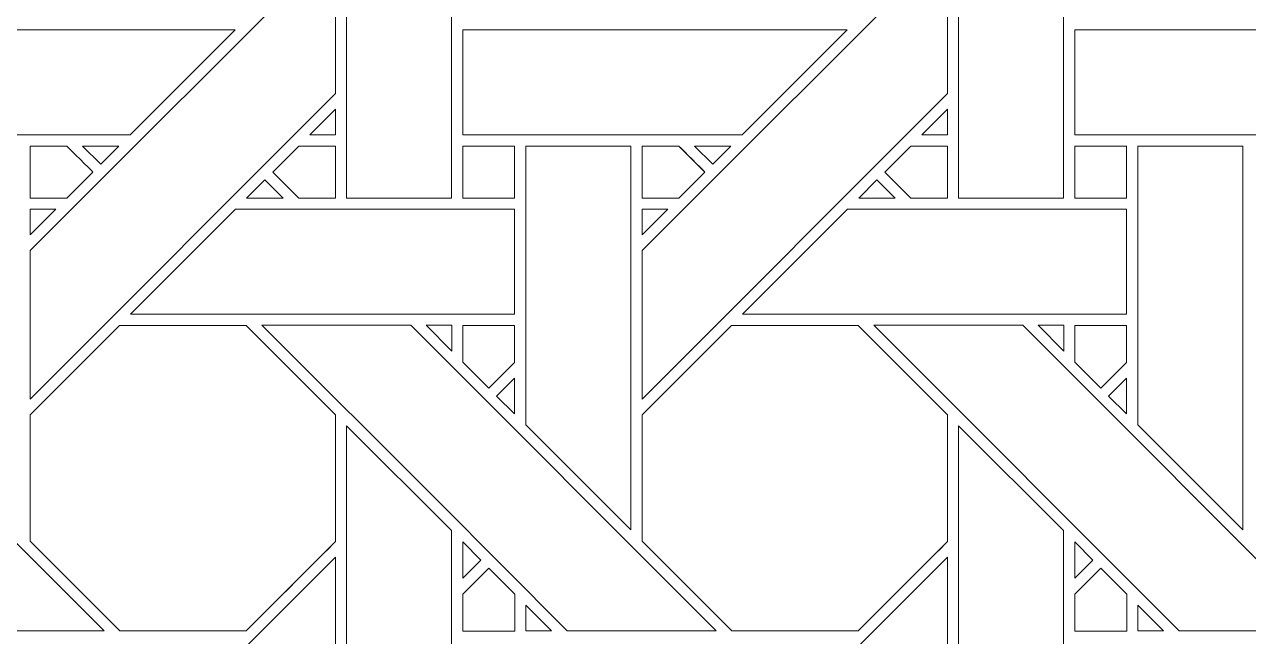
# Model space of a CAD drawing. Header units: inches. Extents: x 4.4 to 20.4, y 1.1 to 17.1.
# Drawn here: x 14.509 to 16.407, y 2.683 to 3.631 of the extents above; entities that cross this region are included whole.
import ezdxf

# ---------------------------------------------------------------- set-up
doc = ezdxf.new("R2010")
doc.units = ezdxf.units.IN
doc.header["$MEASUREMENT"] = 0
doc.layers.add('Design', color=7, linetype='Continuous', lineweight=0)

msp = doc.modelspace()

# ---------------------------------------------------------------- linework, layer by layer
at = {"layer": 'Design'}
for points, knots in [([(4.382854037814669, 17.09476386176223), (4.382854037814669, 17.09476386176223), (4.382854037814669, 1.094763861762152), (4.382854037814669, 1.094763861762152), (4.382854037814669, 1.094763861762152), (20.38285319010416, 1.094763861762152), (20.38285319010416, 1.094763861762152), (20.38285319010416, 1.094763861762152), (20.38285319010416, 17.09476386176223), (20.38285319010416, 17.09476386176223), (20.38285319010416, 17.09476386176223), (4.382854037814669, 17.09476386176223), (4.382854037814669, 17.09476386176223)], [0, 0, 0, 0, 1, 1, 1, 2, 2, 2, 3, 3, 3, 4, 4, 4, 4]), ([(19.37280883825166, 16.23880890138889), (19.37280883825166, 16.23880890138889), (5.23880895283777, 16.23880890138889), (5.23880895283777, 16.23880890138889), (5.23880895283777, 16.23880890138889), (5.23880895283777, 1.950718822135361), (5.23880895283777, 1.950718822135361), (5.23880895283777, 1.950718822135361), (19.52689827508111, 1.950718822135361), (19.52689827508111, 1.950718822135361), (19.52689827508111, 1.950718822135361), (19.52689827508111, 16.23880890138889), (19.52689827508111, 16.23880890138889), (19.52689827508111, 16.23880890138889), (19.37280883825166, 16.23880890138889), (19.37280883825166, 16.23880890138889)], [0, 0, 0, 0, 1, 1, 1, 2, 2, 2, 3, 3, 3, 4, 4, 4, 5, 5, 5, 5]), ([(15.1714172363282, 3.795718722873263), (15.1714172363282, 3.795718722873263), (15.1714172363282, 3.362042744954426), (15.1714172363282, 3.362042744954426), (15.1714172363282, 3.362042744954426), (15.0086500379775, 3.362042744954426), (15.0086500379775, 3.362042744954426), (15.0086500379775, 3.362042744954426), (15.0086500379775, 3.957873874240451), (15.0086500379775, 3.957873874240451), (15.0086500379775, 3.957873874240451), (15.1714172363282, 3.795718722873263), (15.1714172363282, 3.795718722873263)], [0, 0, 0, 0, 1, 1, 1, 2, 2, 2, 3, 3, 3, 4, 4, 4, 4]), ([(16.1201477050782, 3.795745849609375), (16.1201477050782, 3.795745849609375), (16.1201477050782, 3.362042744954426), (16.1201477050782, 3.362042744954426), (16.1201477050782, 3.362042744954426), (15.9573805067275, 3.362042744954426), (15.9573805067275, 3.362042744954426), (15.9573805067275, 3.362042744954426), (15.9573805067275, 3.957887437608506), (15.9573805067275, 3.957887437608506), (15.9573805067275, 3.957887437608506), (16.1201477050782, 3.795745849609375), (16.1201477050782, 3.795745849609375)], [0, 0, 0, 0, 1, 1, 1, 2, 2, 2, 3, 3, 3, 4, 4, 4, 4]), ([(14.51785617404514, 3.280720180935329), (14.51785617404514, 3.280720180935329), (14.99152628580737, 3.754322475857204), (14.99152628580737, 3.754322475857204), (14.99152628580737, 3.754322475857204), (14.99152628580737, 3.524280124240451), (14.99152628580737, 3.524280124240451), (14.99152628580737, 3.524280124240451), (14.51785617404514, 3.05062272813585), (14.51785617404514, 3.05062272813585), (14.51785617404514, 3.05062272813585), (14.51785617404514, 3.280720180935329), (14.51785617404514, 3.280720180935329)], [0, 0, 0, 0, 1, 1, 1, 2, 2, 2, 3, 3, 3, 4, 4, 4, 4]), ([(15.4665832519532, 3.280720180935329), (15.4665832519532, 3.280720180935329), (15.94025505913626, 3.754322475857204), (15.94025505913626, 3.754322475857204), (15.94025505913626, 3.754322475857204), (15.94025505913626, 3.524280124240451), (15.94025505913626, 3.524280124240451), (15.94025505913626, 3.524280124240451), (15.4665832519532, 3.05062272813585), (15.4665832519532, 3.05062272813585), (15.4665832519532, 3.05062272813585), (15.4665832519532, 3.280720180935329), (15.4665832519532, 3.280720180935329)], [0, 0, 0, 0, 1, 1, 1, 2, 2, 2, 3, 3, 3, 4, 4, 4, 4]), ([(14.24000379774305, 3.460095723470051), (14.24000379774305, 3.460095723470051), (14.24000379774305, 3.622795104980468), (14.24000379774305, 3.622795104980468), (14.24000379774305, 3.622795104980468), (14.83571370442708, 3.622795104980468), (14.83571370442708, 3.622795104980468), (14.83571370442708, 3.622795104980468), (14.6729736328125, 3.460095723470051), (14.6729736328125, 3.460095723470051), (14.6729736328125, 3.460095723470051), (14.24000379774305, 3.460095723470051), (14.24000379774305, 3.460095723470051)], [0, 0, 0, 0, 1, 1, 1, 2, 2, 2, 3, 3, 3, 4, 4, 4, 4]), ([(15.18873426649305, 3.460095723470051), (15.18873426649305, 3.460095723470051), (15.18873426649305, 3.622795104980468), (15.18873426649305, 3.622795104980468), (15.18873426649305, 3.622795104980468), (15.78442891438804, 3.622795104980468), (15.78442891438804, 3.622795104980468), (15.78442891438804, 3.622795104980468), (15.62170240614151, 3.460095723470051), (15.62170240614151, 3.460095723470051), (15.62170240614151, 3.460095723470051), (15.18873426649305, 3.460095723470051), (15.18873426649305, 3.460095723470051)], [0, 0, 0, 0, 1, 1, 1, 2, 2, 2, 3, 3, 3, 4, 4, 4, 4]), ([(16.13746303982207, 3.460095723470051), (16.13746303982207, 3.460095723470051), (16.13746303982207, 3.622795104980468), (16.13746303982207, 3.622795104980468), (16.13746303982207, 3.622795104980468), (16.73315768771709, 3.622795104980468), (16.73315768771709, 3.622795104980468), (16.73315768771709, 3.622795104980468), (16.57043117947056, 3.460095723470051), (16.57043117947056, 3.460095723470051), (16.57043117947056, 3.460095723470051), (16.13746303982207, 3.460095723470051), (16.13746303982207, 3.460095723470051)], [0, 0, 0, 0, 1, 1, 1, 2, 2, 2, 3, 3, 3, 4, 4, 4, 4]), ([(14.95174831814236, 3.460122850206162), (14.95174831814236, 3.460122850206162), (14.99152628580737, 3.499885559082031), (14.99152628580737, 3.499885559082031), (14.99152628580737, 3.499885559082031), (14.99152628580737, 3.460122850206162), (14.99152628580737, 3.460122850206162), (14.99152628580737, 3.460122850206162), (14.95174831814236, 3.460122850206162), (14.95174831814236, 3.460122850206162)], [0, 0, 0, 0, 1, 1, 1, 2, 2, 2, 3, 3, 3, 3]), ([(15.90047878689236, 3.460122850206162), (15.90047878689236, 3.460122850206162), (15.94025505913626, 3.499885559082031), (15.94025505913626, 3.499885559082031), (15.94025505913626, 3.499885559082031), (15.94025505913626, 3.460122850206162), (15.94025505913626, 3.460122850206162), (15.94025505913626, 3.460122850206162), (15.90047878689236, 3.460122850206162), (15.90047878689236, 3.460122850206162)], [0, 0, 0, 0, 1, 1, 1, 2, 2, 2, 3, 3, 3, 3]), ([(14.5749223497179, 3.442786322699652), (14.58006117079, 3.437674628363715), (14.61083984375, 3.406855265299479), (14.61526319715709, 3.402431064181857), (14.61526319715709, 3.402431064181857), (14.57483757866751, 3.362011379665798), (14.57483757866751, 3.362011379665798), (14.57483757866751, 3.362011379665798), (14.51786465115015, 3.362011379665798), (14.51786465115015, 3.362011379665798), (14.51786465115015, 3.362011379665798), (14.51786465115015, 3.442786322699652), (14.51786465115015, 3.442786322699652), (14.51786465115015, 3.442786322699652), (14.5749223497179, 3.442786322699652), (14.5749223497179, 3.442786322699652)], [0, 0, 0, 0, 1, 1, 1, 2, 2, 2, 3, 3, 3, 4, 4, 4, 5, 5, 5, 5]), ([(14.51786465115015, 3.362011379665798), (14.51786465115015, 3.362011379665798), (14.51786465115015, 3.442786322699652), (14.51786465115015, 3.442786322699652), (14.51786465115015, 3.442786322699652), (14.5749223497179, 3.442786322699652), (14.5749223497179, 3.442786322699652), (14.58005269368487, 3.437681410047742), (14.61082458496096, 3.406868828667534), (14.61526319715709, 3.402431064181857), (14.61526319715709, 3.402431064181857), (14.57483757866751, 3.362011379665798), (14.57483757866751, 3.362011379665798), (14.57483757866751, 3.362011379665798), (14.51786465115015, 3.362011379665798), (14.51786465115015, 3.362011379665798)], [0, 0, 0, 0, 1, 1, 1, 2, 2, 2, 3, 3, 3, 4, 4, 4, 5, 5, 5, 5]), ([(14.5992736816407, 3.44283464219835), (14.5992736816407, 3.44283464219835), (14.65575154622403, 3.44283464219835), (14.65575154622403, 3.44283464219835), (14.65575154622403, 3.44283464219835), (14.62745157877612, 3.414642333984375), (14.62745157877612, 3.414642333984375), (14.62745157877612, 3.414642333984375), (14.5992736816407, 3.44283464219835), (14.5992736816407, 3.44283464219835)], [0, 0, 0, 0, 1, 1, 1, 2, 2, 2, 3, 3, 3, 3]), ([(14.9344295925564, 3.361997816297742), (14.9344295925564, 3.361997816297742), (14.89406670464417, 3.402383592393662), (14.89406670464417, 3.402383592393662), (14.89406670464417, 3.402383592393662), (14.93449740939667, 3.442803276909721), (14.93449740939667, 3.442803276909721), (14.93449740939667, 3.442803276909721), (14.99153815375431, 3.442803276909721), (14.99153815375431, 3.442803276909721), (14.99153815375431, 3.442803276909721), (14.99153815375431, 3.361997816297742), (14.99153815375431, 3.361997816297742), (14.99153815375431, 3.361997816297742), (14.9344295925564, 3.361997816297742), (14.9344295925564, 3.361997816297742)], [0, 0, 0, 0, 1, 1, 1, 2, 2, 2, 3, 3, 3, 4, 4, 4, 5, 5, 5, 5]), ([(14.89406670464417, 3.402383592393662), (14.89406670464417, 3.402383592393662), (14.93449740939667, 3.442803276909721), (14.93449740939667, 3.442803276909721), (14.93449740939667, 3.442803276909721), (14.99153815375431, 3.442803276909721), (14.99153815375431, 3.442803276909721), (14.99153815375431, 3.442803276909721), (14.99153815375431, 3.361997816297742), (14.99153815375431, 3.361997816297742), (14.99153815375431, 3.361997816297742), (14.9344295925564, 3.361997816297742), (14.9344295925564, 3.361997816297742), (14.9344295925564, 3.361997816297742), (14.89406670464417, 3.402383592393662), (14.89406670464417, 3.402383592393662)], [0, 0, 0, 0, 1, 1, 1, 2, 2, 2, 3, 3, 3, 4, 4, 4, 5, 5, 5, 5]), ([(15.18874274359806, 3.442786322699652), (15.18874274359806, 3.442786322699652), (15.26899041069876, 3.442786322699652), (15.26899041069876, 3.442786322699652), (15.26899041069876, 3.442786322699652), (15.26899041069876, 3.361997816297742), (15.26899041069876, 3.361997816297742), (15.26899041069876, 3.361997816297742), (15.18874274359806, 3.361997816297742), (15.18874274359806, 3.361997816297742), (15.18874274359806, 3.361997816297742), (15.18874274359806, 3.442786322699652), (15.18874274359806, 3.442786322699652)], [0, 0, 0, 0, 1, 1, 1, 2, 2, 2, 3, 3, 3, 4, 4, 4, 4]), ([(15.18874274359806, 3.361997816297742), (15.18874274359806, 3.361997816297742), (15.18874274359806, 3.442786322699652), (15.18874274359806, 3.442786322699652), (15.18874274359806, 3.442786322699652), (15.26899041069876, 3.442786322699652), (15.26899041069876, 3.442786322699652), (15.26899041069876, 3.442786322699652), (15.26899041069876, 3.361997816297742), (15.26899041069876, 3.361997816297742), (15.26899041069876, 3.361997816297742), (15.18874274359806, 3.361997816297742), (15.18874274359806, 3.361997816297742)], [0, 0, 0, 0, 1, 1, 1, 2, 2, 2, 3, 3, 3, 4, 4, 4, 4]), ([(15.44943237304695, 3.44283464219835), (15.44943237304695, 3.44283464219835), (15.44943237304695, 2.847711351182725), (15.44943237304695, 2.847711351182725), (15.44943237304695, 2.847711351182725), (15.28651428222653, 3.010628594292534), (15.28651428222653, 3.010628594292534), (15.28651428222653, 3.010628594292534), (15.28651428222653, 3.44283464219835), (15.28651428222653, 3.44283464219835), (15.28651428222653, 3.44283464219835), (15.44943237304695, 3.44283464219835), (15.44943237304695, 3.44283464219835)], [0, 0, 0, 0, 1, 1, 1, 2, 2, 2, 3, 3, 3, 4, 4, 4, 4]), ([(15.52365790473098, 3.442786322699652), (15.52879842122403, 3.437674628363715), (15.55957709418402, 3.406862046983506), (15.56399875217014, 3.402437845865885), (15.56399875217014, 3.402437845865885), (15.52357313368055, 3.362011379665798), (15.52357313368055, 3.362011379665798), (15.52357313368055, 3.362011379665798), (15.46660020616319, 3.362011379665798), (15.46660020616319, 3.362011379665798), (15.46660020616319, 3.362011379665798), (15.46660020616319, 3.442786322699652), (15.46660020616319, 3.442786322699652), (15.46660020616319, 3.442786322699652), (15.52365790473098, 3.442786322699652), (15.52365790473098, 3.442786322699652)], [0, 0, 0, 0, 1, 1, 1, 2, 2, 2, 3, 3, 3, 4, 4, 4, 5, 5, 5, 5]), ([(15.46660020616319, 3.362011379665798), (15.46660020616319, 3.362011379665798), (15.46660020616319, 3.442786322699652), (15.46660020616319, 3.442786322699652), (15.46660020616319, 3.442786322699652), (15.52365790473098, 3.442786322699652), (15.52365790473098, 3.442786322699652), (15.52923923068584, 3.437232123480902), (15.56399875217014, 3.402437845865885), (15.56399875217014, 3.402437845865885), (15.56399875217014, 3.402437845865885), (15.52357313368055, 3.362011379665798), (15.52357313368055, 3.362011379665798), (15.52357313368055, 3.362011379665798), (15.46660020616319, 3.362011379665798), (15.46660020616319, 3.362011379665798)], [0, 0, 0, 0, 1, 1, 1, 2, 2, 2, 3, 3, 3, 4, 4, 4, 5, 5, 5, 5]), ([(15.54800245496959, 3.44283464219835), (15.54800245496959, 3.44283464219835), (15.60446845160598, 3.44283464219835), (15.60446845160598, 3.44283464219835), (15.60446845160598, 3.44283464219835), (15.57618204752612, 3.414642333984375), (15.57618204752612, 3.414642333984375), (15.57618204752612, 3.414642333984375), (15.54800245496959, 3.44283464219835), (15.54800245496959, 3.44283464219835)], [0, 0, 0, 0, 1, 1, 1, 2, 2, 2, 3, 3, 3, 3]), ([(15.88315836588541, 3.361997816297742), (15.88315836588541, 3.361997816297742), (15.8428039550782, 3.402376810709635), (15.8428039550782, 3.402376810709635), (15.8428039550782, 3.402376810709635), (15.88323296440972, 3.442803276909721), (15.88323296440972, 3.442803276909721), (15.88323296440972, 3.442803276909721), (15.94027370876736, 3.442803276909721), (15.94027370876736, 3.442803276909721), (15.94027370876736, 3.442803276909721), (15.94027370876736, 3.361997816297742), (15.94027370876736, 3.361997816297742), (15.94027370876736, 3.361997816297742), (15.88315836588541, 3.361997816297742), (15.88315836588541, 3.361997816297742)], [0, 0, 0, 0, 1, 1, 1, 2, 2, 2, 3, 3, 3, 4, 4, 4, 5, 5, 5, 5]), ([(15.8428039550782, 3.402376810709635), (15.8428039550782, 3.402376810709635), (15.88323296440972, 3.442803276909721), (15.88323296440972, 3.442803276909721), (15.88323296440972, 3.442803276909721), (15.94027370876736, 3.442803276909721), (15.94027370876736, 3.442803276909721), (15.94027370876736, 3.442803276909721), (15.94027370876736, 3.361997816297742), (15.94027370876736, 3.361997816297742), (15.94027370876736, 3.361997816297742), (15.88315836588541, 3.361997816297742), (15.88315836588541, 3.361997816297742), (15.88315836588541, 3.361997816297742), (15.8428039550782, 3.402376810709635), (15.8428039550782, 3.402376810709635)], [0, 0, 0, 0, 1, 1, 1, 2, 2, 2, 3, 3, 3, 4, 4, 4, 5, 5, 5, 5]), ([(16.13747829861111, 3.442786322699652), (16.13747829861111, 3.442786322699652), (16.21771918402778, 3.442786322699652), (16.21771918402778, 3.442786322699652), (16.21771918402778, 3.442786322699652), (16.21771918402778, 3.361997816297742), (16.21771918402778, 3.361997816297742), (16.21771918402778, 3.361997816297742), (16.13747829861111, 3.361997816297742), (16.13747829861111, 3.361997816297742), (16.13747829861111, 3.361997816297742), (16.13747829861111, 3.442786322699652), (16.13747829861111, 3.442786322699652)], [0, 0, 0, 0, 1, 1, 1, 2, 2, 2, 3, 3, 3, 4, 4, 4, 4]), ([(16.13747829861111, 3.361997816297742), (16.13747829861111, 3.361997816297742), (16.13747829861111, 3.442786322699652), (16.13747829861111, 3.442786322699652), (16.13747829861111, 3.442786322699652), (16.21771918402778, 3.442786322699652), (16.21771918402778, 3.442786322699652), (16.21771918402778, 3.442786322699652), (16.21771918402778, 3.361997816297742), (16.21771918402778, 3.361997816297742), (16.21771918402778, 3.361997816297742), (16.13747829861111, 3.361997816297742), (16.13747829861111, 3.361997816297742)], [0, 0, 0, 0, 1, 1, 1, 2, 2, 2, 3, 3, 3, 4, 4, 4, 4]), ([(16.39816114637584, 3.44283464219835), (16.39816114637584, 3.44283464219835), (16.39816114637584, 2.847711351182725), (16.39816114637584, 2.847711351182725), (16.39816114637584, 2.847711351182725), (16.23524305555555, 3.010628594292534), (16.23524305555555, 3.010628594292534), (16.23524305555555, 3.010628594292534), (16.23524305555555, 3.44283464219835), (16.23524305555555, 3.44283464219835), (16.23524305555555, 3.44283464219835), (16.39816114637584, 3.44283464219835), (16.39816114637584, 3.44283464219835)], [0, 0, 0, 0, 1, 1, 1, 2, 2, 2, 3, 3, 3, 4, 4, 4, 4]), ([(14.91017659505208, 3.362042744954426), (14.91017659505208, 3.362042744954426), (14.85368177625875, 3.362042744954426), (14.85368177625875, 3.362042744954426), (14.85368177625875, 3.362042744954426), (14.88194274902346, 3.39030287000868), (14.88194274902346, 3.39030287000868), (14.88194274902346, 3.39030287000868), (14.91017659505208, 3.362042744954426), (14.91017659505208, 3.362042744954426)], [0, 0, 0, 0, 1, 1, 1, 2, 2, 2, 3, 3, 3, 3]), ([(15.85890367296014, 3.362042744954426), (15.85890367296014, 3.362042744954426), (15.80241224500875, 3.362042744954426), (15.80241224500875, 3.362042744954426), (15.80241224500875, 3.362042744954426), (15.8306715223525, 3.39030287000868), (15.8306715223525, 3.39030287000868), (15.8306715223525, 3.39030287000868), (15.85890367296014, 3.362042744954426), (15.85890367296014, 3.362042744954426)], [0, 0, 0, 0, 1, 1, 1, 2, 2, 2, 3, 3, 3, 3]), ([(14.55768669976126, 3.344918145073784), (14.55768669976126, 3.344918145073784), (14.51785617404514, 3.305086771647135), (14.51785617404514, 3.305086771647135), (14.51785617404514, 3.305086771647135), (14.51785617404514, 3.344918145073784), (14.51785617404514, 3.344918145073784), (14.51785617404514, 3.344918145073784), (14.55768669976126, 3.344918145073784), (14.55768669976126, 3.344918145073784)], [0, 0, 0, 0, 1, 1, 1, 2, 2, 2, 3, 3, 3, 3]), ([(14.67369418674042, 3.182108561197916), (14.67369418674042, 3.182108561197916), (14.83654446072056, 3.344904581705729), (14.83654446072056, 3.344904581705729), (14.83654446072056, 3.344904581705729), (15.26898193359375, 3.344904581705729), (15.26898193359375, 3.344904581705729), (15.26898193359375, 3.344904581705729), (15.26898193359375, 3.182108561197916), (15.26898193359375, 3.182108561197916), (15.26898193359375, 3.182108561197916), (14.67369418674042, 3.182108561197916), (14.67369418674042, 3.182108561197916)], [0, 0, 0, 0, 1, 1, 1, 2, 2, 2, 3, 3, 3, 4, 4, 4, 4]), ([(15.50641547309028, 3.344918145073784), (15.50641547309028, 3.344918145073784), (15.4665832519532, 3.305086771647135), (15.4665832519532, 3.305086771647135), (15.4665832519532, 3.305086771647135), (15.4665832519532, 3.344918145073784), (15.4665832519532, 3.344918145073784), (15.4665832519532, 3.344918145073784), (15.50641547309028, 3.344918145073784), (15.50641547309028, 3.344918145073784)], [0, 0, 0, 0, 1, 1, 1, 2, 2, 2, 3, 3, 3, 3]), ([(15.62242296006944, 3.182108561197916), (15.62242296006944, 3.182108561197916), (15.78527323404945, 3.344904581705729), (15.78527323404945, 3.344904581705729), (15.78527323404945, 3.344904581705729), (16.21769714355471, 3.344904581705729), (16.21769714355471, 3.344904581705729), (16.21769714355471, 3.344904581705729), (16.21769714355471, 3.182108561197916), (16.21769714355471, 3.182108561197916), (16.21769714355471, 3.182108561197916), (15.62242296006944, 3.182108561197916), (15.62242296006944, 3.182108561197916)], [0, 0, 0, 0, 1, 1, 1, 2, 2, 2, 3, 3, 3, 4, 4, 4, 4]), ([(14.20266469319666, 2.891244676378038), (14.20266469319666, 2.891244676378038), (13.92829979790584, 3.164970397949218), (13.92829979790584, 3.164970397949218), (13.92829979790584, 3.164970397949218), (14.15921274820958, 3.164970397949218), (14.15921274820958, 3.164970397949218), (14.15921274820958, 3.164970397949218), (14.63287014431431, 2.691313849555121), (14.63287014431431, 2.691313849555121), (14.63287014431431, 2.691313849555121), (14.40184699164499, 2.691313849555121), (14.40184699164499, 2.691313849555121), (14.40184699164499, 2.691313849555121), (14.20266469319666, 2.891244676378038), (14.20266469319666, 2.891244676378038)], [0, 0, 0, 0, 1, 1, 1, 2, 2, 2, 3, 3, 3, 4, 4, 4, 5, 5, 5, 5]), ([(14.51786465115015, 2.830524020724826), (14.51786465115015, 2.830524020724826), (14.51786465115015, 3.02618408203125), (14.51786465115015, 3.02618408203125), (14.51786465115015, 3.02618408203125), (14.6565687391493, 3.164908515082465), (14.6565687391493, 3.164908515082465), (14.6565687391493, 3.164908515082465), (14.85277303059903, 3.164908515082465), (14.85277303059903, 3.164908515082465), (14.85277303059903, 3.164908515082465), (14.99152459038626, 3.02618408203125), (14.99152459038626, 3.02618408203125), (14.99152459038626, 3.02618408203125), (14.99152459038626, 2.829969618055555), (14.99152459038626, 2.829969618055555), (14.97372606065541, 2.812034606933593), (14.86179606119791, 2.700294494628906), (14.8528137207032, 2.691282484266492), (14.8528137207032, 2.691282484266492), (14.65710957845054, 2.691282484266492), (14.65710957845054, 2.691282484266492), (14.65710957845054, 2.691282484266492), (14.51786465115015, 2.830524020724826), (14.51786465115015, 2.830524020724826)], [0, 0, 0, 0, 1, 1, 1, 2, 2, 2, 3, 3, 3, 4, 4, 4, 5, 5, 5, 6, 6, 6, 7, 7, 7, 8, 8, 8, 8]), ([(14.51786465115015, 2.830524020724826), (14.51786465115015, 2.830524020724826), (14.51786465115015, 3.02618408203125), (14.51786465115015, 3.02618408203125), (14.51786465115015, 3.02618408203125), (14.6565687391493, 3.164908515082465), (14.6565687391493, 3.164908515082465), (14.6565687391493, 3.164908515082465), (14.85277303059903, 3.164908515082465), (14.85277303059903, 3.164908515082465), (14.85277303059903, 3.164908515082465), (14.99152459038626, 3.02618408203125), (14.99152459038626, 3.02618408203125), (14.99152459038626, 3.02618408203125), (14.99152459038626, 2.829969618055555), (14.99152459038626, 2.829969618055555), (14.9736514621311, 2.811973571777343), (14.86174519856778, 2.70023939344618), (14.8528137207032, 2.691282484266492), (14.8528137207032, 2.691282484266492), (14.65710957845054, 2.691282484266492), (14.65710957845054, 2.691282484266492), (14.65710957845054, 2.691282484266492), (14.51786465115015, 2.830524020724826), (14.51786465115015, 2.830524020724826)], [0, 0, 0, 0, 1, 1, 1, 2, 2, 2, 3, 3, 3, 4, 4, 4, 5, 5, 5, 6, 6, 6, 7, 7, 7, 8, 8, 8, 8]), ([(15.15139431423611, 2.891244676378038), (15.15139431423611, 2.891244676378038), (14.8770277235243, 3.164970397949218), (14.8770277235243, 3.164970397949218), (14.8770277235243, 3.164970397949218), (15.10794236924916, 3.164970397949218), (15.10794236924916, 3.164970397949218), (15.10794236924916, 3.164970397949218), (15.58158535427515, 2.691313849555121), (15.58158535427515, 2.691313849555121), (15.58158535427515, 2.691313849555121), (15.35057576497403, 2.691313849555121), (15.35057576497403, 2.691313849555121), (15.35057576497403, 2.691313849555121), (15.15139431423611, 2.891244676378038), (15.15139431423611, 2.891244676378038)], [0, 0, 0, 0, 1, 1, 1, 2, 2, 2, 3, 3, 3, 4, 4, 4, 5, 5, 5, 5]), ([(15.17151387532554, 3.164956834581162), (15.17151387532554, 3.164956834581162), (15.17151387532554, 3.125125461154513), (15.17151387532554, 3.125125461154513), (15.17151387532554, 3.125125461154513), (15.132063123915, 3.164956834581162), (15.132063123915, 3.164956834581162), (15.132063123915, 3.164956834581162), (15.17151387532554, 3.164956834581162), (15.17151387532554, 3.164956834581162)], [0, 0, 0, 0, 1, 1, 1, 2, 2, 2, 3, 3, 3, 3]), ([(15.26899041069876, 3.16492207845052), (15.26899041069876, 3.16492207845052), (15.26899041069876, 3.107326083713107), (15.26899041069876, 3.107326083713107), (15.26899041069876, 3.107326083713107), (15.22905307345917, 3.067376030815971), (15.22905307345917, 3.067376030815971), (15.22905307345917, 3.067376030815971), (15.18872918023001, 3.107710944281683), (15.18872918023001, 3.107710944281683), (15.18872918023001, 3.107710944281683), (15.18872918023001, 3.16492207845052), (15.18872918023001, 3.16492207845052), (15.18872918023001, 3.16492207845052), (15.26899041069876, 3.16492207845052), (15.26899041069876, 3.16492207845052)], [0, 0, 0, 0, 1, 1, 1, 2, 2, 2, 3, 3, 3, 4, 4, 4, 5, 5, 5, 5]), ([(15.22905307345917, 3.067376030815971), (15.22905307345917, 3.067376030815971), (15.18872918023001, 3.107710944281683), (15.18872918023001, 3.107710944281683), (15.18872918023001, 3.107710944281683), (15.18872918023001, 3.16492207845052), (15.18872918023001, 3.16492207845052), (15.18872918023001, 3.16492207845052), (15.26899041069876, 3.16492207845052), (15.26899041069876, 3.16492207845052), (15.26899041069876, 3.16492207845052), (15.26899041069876, 3.107326083713107), (15.26899041069876, 3.107326083713107), (15.26899041069876, 3.107326083713107), (15.22905307345917, 3.067376030815971), (15.22905307345917, 3.067376030815971)], [0, 0, 0, 0, 1, 1, 1, 2, 2, 2, 3, 3, 3, 4, 4, 4, 5, 5, 5, 5]), ([(15.46660020616319, 2.830524020724826), (15.46660020616319, 2.830524020724826), (15.46660020616319, 3.02618408203125), (15.46660020616319, 3.02618408203125), (15.46660020616319, 3.02618408203125), (15.60530598958333, 3.164908515082465), (15.60530598958333, 3.164908515082465), (15.60530598958333, 3.164908515082465), (15.80151028103306, 3.164908515082465), (15.80151028103306, 3.164908515082465), (15.80151028103306, 3.164908515082465), (15.9402601453993, 3.02618408203125), (15.9402601453993, 3.02618408203125), (15.9402601453993, 3.02618408203125), (15.9402601453993, 2.829969618055555), (15.9402601453993, 2.829969618055555), (15.92246161566848, 2.812034606933593), (15.81053331163194, 2.700294494628906), (15.80155097113722, 2.691282484266492), (15.80155097113722, 2.691282484266492), (15.60583835177959, 2.691282484266492), (15.60583835177959, 2.691282484266492), (15.60583835177959, 2.691282484266492), (15.46660020616319, 2.830524020724826), (15.46660020616319, 2.830524020724826)], [0, 0, 0, 0, 1, 1, 1, 2, 2, 2, 3, 3, 3, 4, 4, 4, 5, 5, 5, 6, 6, 6, 7, 7, 7, 8, 8, 8, 8]), ([(15.46660020616319, 2.830524020724826), (15.46660020616319, 2.830524020724826), (15.46660020616319, 3.02618408203125), (15.46660020616319, 3.02618408203125), (15.46660020616319, 3.02618408203125), (15.60530598958333, 3.164908515082465), (15.60530598958333, 3.164908515082465), (15.60530598958333, 3.164908515082465), (15.80151028103306, 3.164908515082465), (15.80151028103306, 3.164908515082465), (15.80151028103306, 3.164908515082465), (15.9402601453993, 3.02618408203125), (15.9402601453993, 3.02618408203125), (15.9402601453993, 3.02618408203125), (15.9402601453993, 2.829969618055555), (15.9402601453993, 2.829969618055555), (15.92250908745667, 2.812095642089843), (15.81058756510416, 2.700335184733072), (15.80155097113722, 2.691282484266492), (15.80155097113722, 2.691282484266492), (15.60583835177959, 2.691282484266492), (15.60583835177959, 2.691282484266492), (15.60583835177959, 2.691282484266492), (15.46660020616319, 2.830524020724826), (15.46660020616319, 2.830524020724826)], [0, 0, 0, 0, 1, 1, 1, 2, 2, 2, 3, 3, 3, 4, 4, 4, 5, 5, 5, 6, 6, 6, 7, 7, 7, 8, 8, 8, 8]), ([(15.82573106553819, 3.164970397949218), (15.82573106553819, 3.164970397949218), (16.0566711425782, 3.164970397949218), (16.0566711425782, 3.164970397949218), (16.0566711425782, 3.164970397949218), (16.53031412760416, 2.691313849555121), (16.53031412760416, 2.691313849555121), (16.53031412760416, 2.691313849555121), (16.29929267035597, 2.691313849555121), (16.29929267035597, 2.691313849555121), (16.29929267035597, 2.691313849555121), (15.82573106553819, 3.164970397949218), (15.82573106553819, 3.164970397949218)], [0, 0, 0, 0, 1, 1, 1, 2, 2, 2, 3, 3, 3, 4, 4, 4, 4]), ([(16.12022908528653, 3.164956834581162), (16.12022908528653, 3.164956834581162), (16.12022908528653, 3.125139872233072), (16.12022908528653, 3.125139872233072), (16.12022908528653, 3.125139872233072), (16.08079359266501, 3.164956834581162), (16.08079359266501, 3.164956834581162), (16.08079359266501, 3.164956834581162), (16.12022908528653, 3.164956834581162), (16.12022908528653, 3.164956834581162)], [0, 0, 0, 0, 1, 1, 1, 2, 2, 2, 3, 3, 3, 3]), ([(16.21771918402778, 3.16492207845052), (16.21771918402778, 3.16492207845052), (16.21771918402778, 3.107326083713107), (16.21771918402778, 3.107326083713107), (16.21771918402778, 3.107326083713107), (16.1777903238932, 3.067376030815971), (16.1777903238932, 3.067376030815971), (16.1777903238932, 3.067376030815971), (16.13745795355903, 3.107710944281683), (16.13745795355903, 3.107710944281683), (16.13745795355903, 3.107710944281683), (16.13745795355903, 3.16492207845052), (16.13745795355903, 3.16492207845052), (16.13745795355903, 3.16492207845052), (16.21771918402778, 3.16492207845052), (16.21771918402778, 3.16492207845052)], [0, 0, 0, 0, 1, 1, 1, 2, 2, 2, 3, 3, 3, 4, 4, 4, 5, 5, 5, 5]), ([(16.1777903238932, 3.067376030815971), (16.1777903238932, 3.067376030815971), (16.13745795355903, 3.107710944281683), (16.13745795355903, 3.107710944281683), (16.13745795355903, 3.107710944281683), (16.13745795355903, 3.16492207845052), (16.13745795355903, 3.16492207845052), (16.13745795355903, 3.16492207845052), (16.21771918402778, 3.16492207845052), (16.21771918402778, 3.16492207845052), (16.21771918402778, 3.16492207845052), (16.21771918402778, 3.107326083713107), (16.21771918402778, 3.107326083713107), (16.21771918402778, 3.107326083713107), (16.1777903238932, 3.067376030815971), (16.1777903238932, 3.067376030815971)], [0, 0, 0, 0, 1, 1, 1, 2, 2, 2, 3, 3, 3, 4, 4, 4, 5, 5, 5, 5]), ([(15.26898193359375, 3.083130730523003), (15.26898193359375, 3.083130730523003), (15.26898193359375, 3.027957492404513), (15.26898193359375, 3.027957492404513), (15.26898193359375, 3.027957492404513), (15.2412109375, 3.055347018771701), (15.2412109375, 3.055347018771701), (15.2412109375, 3.055347018771701), (15.26898193359375, 3.083130730523003), (15.26898193359375, 3.083130730523003)], [0, 0, 0, 0, 1, 1, 1, 2, 2, 2, 3, 3, 3, 3]), ([(16.21769714355471, 3.083117167154947), (16.21769714355471, 3.083117167154947), (16.21769714355471, 3.027971055772569), (16.21769714355471, 3.027971055772569), (16.21769714355471, 3.027971055772569), (16.18994140625, 3.055347018771701), (16.18994140625, 3.055347018771701), (16.18994140625, 3.055347018771701), (16.21769714355471, 3.083117167154947), (16.21769714355471, 3.083117167154947)], [0, 0, 0, 0, 1, 1, 1, 2, 2, 2, 3, 3, 3, 3]), ([(15.1714172363282, 2.847003512912326), (15.1714172363282, 2.847003512912326), (15.1714172363282, 2.413313971625433), (15.1714172363282, 2.413313971625433), (15.1714172363282, 2.413313971625433), (15.0086500379775, 2.413313971625433), (15.0086500379775, 2.413313971625433), (15.0086500379775, 2.413313971625433), (15.0086500379775, 3.009145100911458), (15.0086500379775, 3.009145100911458), (15.0086500379775, 3.009145100911458), (15.1714172363282, 2.847003512912326), (15.1714172363282, 2.847003512912326)], [0, 0, 0, 0, 1, 1, 1, 2, 2, 2, 3, 3, 3, 4, 4, 4, 4]), ([(16.1201477050782, 2.847003512912326), (16.1201477050782, 2.847003512912326), (16.1201477050782, 2.413313971625433), (16.1201477050782, 2.413313971625433), (16.1201477050782, 2.413313971625433), (15.9573805067275, 2.413313971625433), (15.9573805067275, 2.413313971625433), (15.9573805067275, 2.413313971625433), (15.9573805067275, 3.009145100911458), (15.9573805067275, 3.009145100911458), (15.9573805067275, 3.009145100911458), (16.1201477050782, 2.847003512912326), (16.1201477050782, 2.847003512912326)], [0, 0, 0, 0, 1, 1, 1, 2, 2, 2, 3, 3, 3, 4, 4, 4, 4]), ([(15.18873426649305, 2.772759331597221), (15.18873426649305, 2.772759331597221), (15.18873426649305, 2.829511006673176), (15.18873426649305, 2.829511006673176), (15.18873426649305, 2.829511006673176), (15.21691216362847, 2.800937228732638), (15.21691216362847, 2.800937228732638), (15.21691216362847, 2.800937228732638), (15.18873426649305, 2.772759331597221), (15.18873426649305, 2.772759331597221)], [0, 0, 0, 0, 1, 1, 1, 2, 2, 2, 3, 3, 3, 3]), ([(16.13744947645401, 2.829511006673176), (16.13744947645401, 2.829511006673176), (16.16564263237847, 2.800937228732638), (16.16564263237847, 2.800937228732638), (16.16564263237847, 2.800937228732638), (16.13744947645401, 2.772759331597221), (16.13744947645401, 2.772759331597221), (16.13744947645401, 2.772759331597221), (16.13744947645401, 2.829511006673176), (16.13744947645401, 2.829511006673176)], [0, 0, 0, 0, 1, 1, 1, 2, 2, 2, 3, 3, 3, 3]), ([(14.51785617404514, 2.331990559895833), (14.51785617404514, 2.331990559895833), (14.99152628580737, 2.805606418185763), (14.99152628580737, 2.805606418185763), (14.99152628580737, 2.805606418185763), (14.99152628580737, 2.575550503200954), (14.99152628580737, 2.575550503200954), (14.99152628580737, 2.575550503200954), (14.51785617404514, 2.101893954806857), (14.51785617404514, 2.101893954806857), (14.51785617404514, 2.101893954806857), (14.51785617404514, 2.331990559895833), (14.51785617404514, 2.331990559895833)], [0, 0, 0, 0, 1, 1, 1, 2, 2, 2, 3, 3, 3, 4, 4, 4, 4]), ([(15.4665832519532, 2.332004123263888), (15.4665832519532, 2.332004123263888), (15.94025505913626, 2.805606418185763), (15.94025505913626, 2.805606418185763), (15.94025505913626, 2.805606418185763), (15.94025505913626, 2.575550503200954), (15.94025505913626, 2.575550503200954), (15.94025505913626, 2.575550503200954), (15.4665832519532, 2.101893954806857), (15.4665832519532, 2.101893954806857), (15.4665832519532, 2.101893954806857), (15.4665832519532, 2.332004123263888), (15.4665832519532, 2.332004123263888)], [0, 0, 0, 0, 1, 1, 1, 2, 2, 2, 3, 3, 3, 4, 4, 4, 4]), ([(15.18874274359806, 2.691037495930989), (15.18874274359806, 2.691037495930989), (15.18874274359806, 2.748324076334635), (15.18874274359806, 2.748324076334635), (15.18874274359806, 2.748324076334635), (15.22906663682723, 2.788654751247829), (15.22906663682723, 2.788654751247829), (15.22906663682723, 2.788654751247829), (15.26939731174042, 2.748334248860676), (15.26939731174042, 2.748334248860676), (15.26939731174042, 2.748334248860676), (15.26939731174042, 2.691037495930989), (15.26939731174042, 2.691037495930989), (15.26939731174042, 2.691037495930989), (15.18874274359806, 2.691037495930989), (15.18874274359806, 2.691037495930989)], [0, 0, 0, 0, 1, 1, 1, 2, 2, 2, 3, 3, 3, 4, 4, 4, 5, 5, 5, 5]), ([(15.18874274359806, 2.748324076334635), (15.18874274359806, 2.748324076334635), (15.22906663682723, 2.788654751247829), (15.22906663682723, 2.788654751247829), (15.22906663682723, 2.788654751247829), (15.26939731174042, 2.748334248860676), (15.26939731174042, 2.748334248860676), (15.26939731174042, 2.748334248860676), (15.26939731174042, 2.691037495930989), (15.26939731174042, 2.691037495930989), (15.26939731174042, 2.691037495930989), (15.18874274359806, 2.691037495930989), (15.18874274359806, 2.691037495930989), (15.18874274359806, 2.691037495930989), (15.18874274359806, 2.748324076334635), (15.18874274359806, 2.748324076334635)], [0, 0, 0, 0, 1, 1, 1, 2, 2, 2, 3, 3, 3, 4, 4, 4, 5, 5, 5, 5]), ([(16.13747829861111, 2.691037495930989), (16.13747829861111, 2.691037495930989), (16.13747829861111, 2.748324076334635), (16.13747829861111, 2.748324076334635), (16.13747829861111, 2.748324076334635), (16.17780388726126, 2.788654751247829), (16.17780388726126, 2.788654751247829), (16.17780388726126, 2.788654751247829), (16.21813456217445, 2.748334248860676), (16.21813456217445, 2.748334248860676), (16.21813456217445, 2.748334248860676), (16.21813456217445, 2.691037495930989), (16.21813456217445, 2.691037495930989), (16.21813456217445, 2.691037495930989), (16.13747829861111, 2.691037495930989), (16.13747829861111, 2.691037495930989)], [0, 0, 0, 0, 1, 1, 1, 2, 2, 2, 3, 3, 3, 4, 4, 4, 5, 5, 5, 5]), ([(16.21813456217445, 2.748334248860676), (16.21813456217445, 2.748334248860676), (16.21813456217445, 2.691037495930989), (16.21813456217445, 2.691037495930989), (16.21813456217445, 2.691037495930989), (16.13747829861111, 2.691037495930989), (16.13747829861111, 2.691037495930989), (16.13747829861111, 2.691037495930989), (16.13747829861111, 2.748324076334635), (16.13747829861111, 2.748324076334635), (16.13747829861111, 2.748324076334635), (16.17780388726126, 2.788654751247829), (16.17780388726126, 2.788654751247829), (16.17780388726126, 2.788654751247829), (16.21813456217445, 2.748334248860676), (16.21813456217445, 2.748334248860676)], [0, 0, 0, 0, 1, 1, 1, 2, 2, 2, 3, 3, 3, 4, 4, 4, 5, 5, 5, 5]), ([(15.32635837131084, 2.691313849555121), (15.32635837131084, 2.691313849555121), (15.28663804796014, 2.691313849555121), (15.28663804796014, 2.691313849555121), (15.28663804796014, 2.691313849555121), (15.28663804796014, 2.7311036851671), (15.28663804796014, 2.7311036851671), (15.28663804796014, 2.7311036851671), (15.32635837131084, 2.691313849555121), (15.32635837131084, 2.691313849555121)], [0, 0, 0, 0, 1, 1, 1, 2, 2, 2, 3, 3, 3, 3]), ([(16.27508884006084, 2.691313849555121), (16.27508884006084, 2.691313849555121), (16.23536512586805, 2.691313849555121), (16.23536512586805, 2.691313849555121), (16.23536512586805, 2.691313849555121), (16.23536512586805, 2.7311036851671), (16.23536512586805, 2.7311036851671), (16.23536512586805, 2.7311036851671), (16.27508884006084, 2.691313849555121), (16.27508884006084, 2.691313849555121)], [0, 0, 0, 0, 1, 1, 1, 2, 2, 2, 3, 3, 3, 3])]:
    msp.add_open_spline(points, degree=3, knots=knots, dxfattribs=at)

doc.saveas('drawing.dxf')
